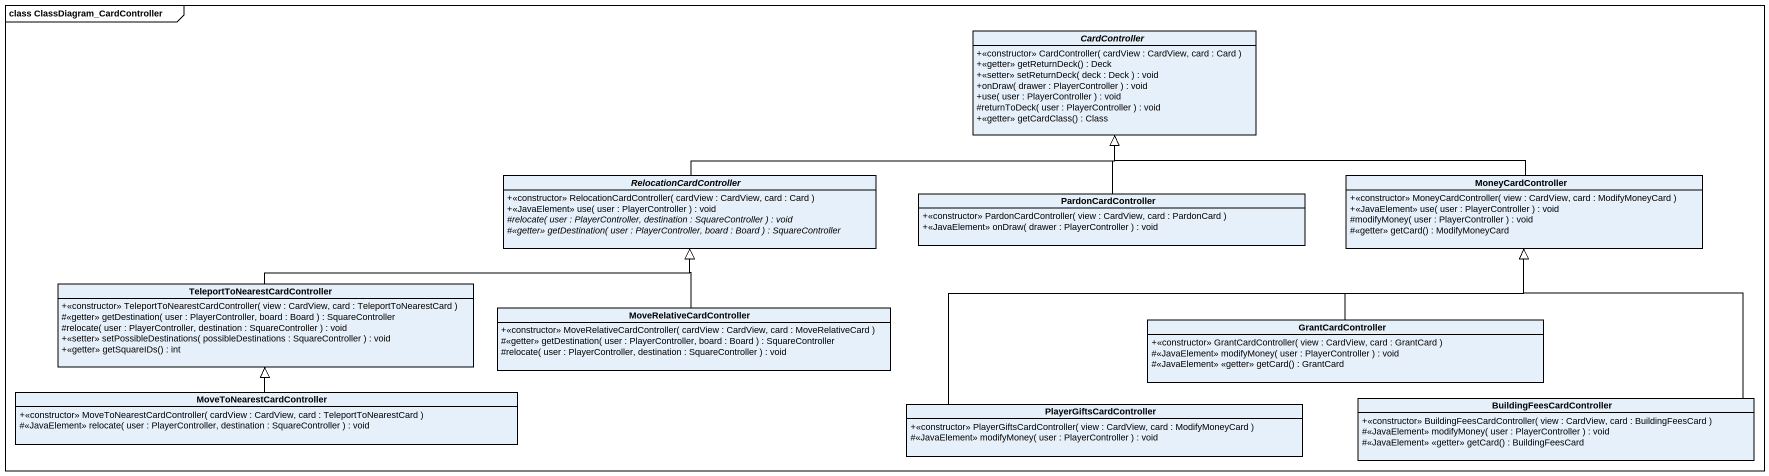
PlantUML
@startuml
mainframe class ClassDiagram_CardController
hide circle
hide empty members
skinparam classAttributeIconSize 0
abstract class CardController {
  +<<constructor>> CardController( cardView : CardView, card : Card )
  +<<getter>> getReturnDeck() : Deck
  +<<setter>> setReturnDeck( deck : Deck ) : void
  +onDraw( drawer : PlayerController ) : void
  +use( user : PlayerController ) : void
  #returnToDeck( user : PlayerController ) : void
  +<<getter>> getCardClass() : Class
}
abstract class RelocationCardController {
  +<<constructor>> RelocationCardController( cardView : CardView, card : Card )
  +<<JavaElement>> use( user : PlayerController ) : void
  {abstract} #relocate( user : PlayerController, destination : SquareController ) : void
  {abstract} #<<getter>> getDestination( user : PlayerController, board : Board ) : SquareController
}
class PardonCardController {
  +<<constructor>> PardonCardController( view : CardView, card : PardonCard )
  +<<JavaElement>> onDraw( drawer : PlayerController ) : void
}
class MoneyCardController {
  +<<constructor>> MoneyCardController( view : CardView, card : ModifyMoneyCard )
  +<<JavaElement>> use( user : PlayerController ) : void
  #modifyMoney( user : PlayerController ) : void
  #<<getter>> getCard() : ModifyMoneyCard
}
class "TeleportToNearestCardController" as TeleportToNearestCardControl {
  +<<constructor>> TeleportToNearestCardController( view : CardView, card : TeleportToNearestCard )
  #<<getter>> getDestination( user : PlayerController, board : Board ) : SquareController
  #relocate( user : PlayerController, destination : SquareController ) : void
  +<<setter>> setPossibleDestinations( possibleDestinations : SquareController ) : void
  +<<getter>> getSquareIDs() : int
}
class MoveRelativeCardController {
  +<<constructor>> MoveRelativeCardController( cardView : CardView, card : MoveRelativeCard )
  #<<getter>> getDestination( user : PlayerController, board : Board ) : SquareController
  #relocate( user : PlayerController, destination : SquareController ) : void
}
class GrantCardController {
  +<<constructor>> GrantCardController( view : CardView, card : GrantCard )
  #<<JavaElement>> modifyMoney( user : PlayerController ) : void
  #<<JavaElement>> <<getter>> getCard() : GrantCard
}
class MoveToNearestCardController {
  +<<constructor>> MoveToNearestCardController( cardView : CardView, card : TeleportToNearestCard )
  #<<JavaElement>> relocate( user : PlayerController, destination : SquareController ) : void
}
class PlayerGiftsCardController {
  +<<constructor>> PlayerGiftsCardController( view : CardView, card : ModifyMoneyCard )
  #<<JavaElement>> modifyMoney( user : PlayerController ) : void
}
class BuildingFeesCardController {
  +<<constructor>> BuildingFeesCardController( view : CardView, card : BuildingFeesCard )
  #<<JavaElement>> modifyMoney( user : PlayerController ) : void
  #<<JavaElement>> <<getter>> getCard() : BuildingFeesCard
}
RelocationCardController -right-|> CardController
PardonCardController -up-|> CardController
MoneyCardController -left-|> CardController
TeleportToNearestCardControl -right-|> RelocationCardController
MoveRelativeCardController -up-|> RelocationCardController
GrantCardController -up-|> MoneyCardController
MoveToNearestCardController -up-|> TeleportToNearestCardControl
PlayerGiftsCardController -right-|> MoneyCardController
BuildingFeesCardController -up-|> MoneyCardController
@enduml
